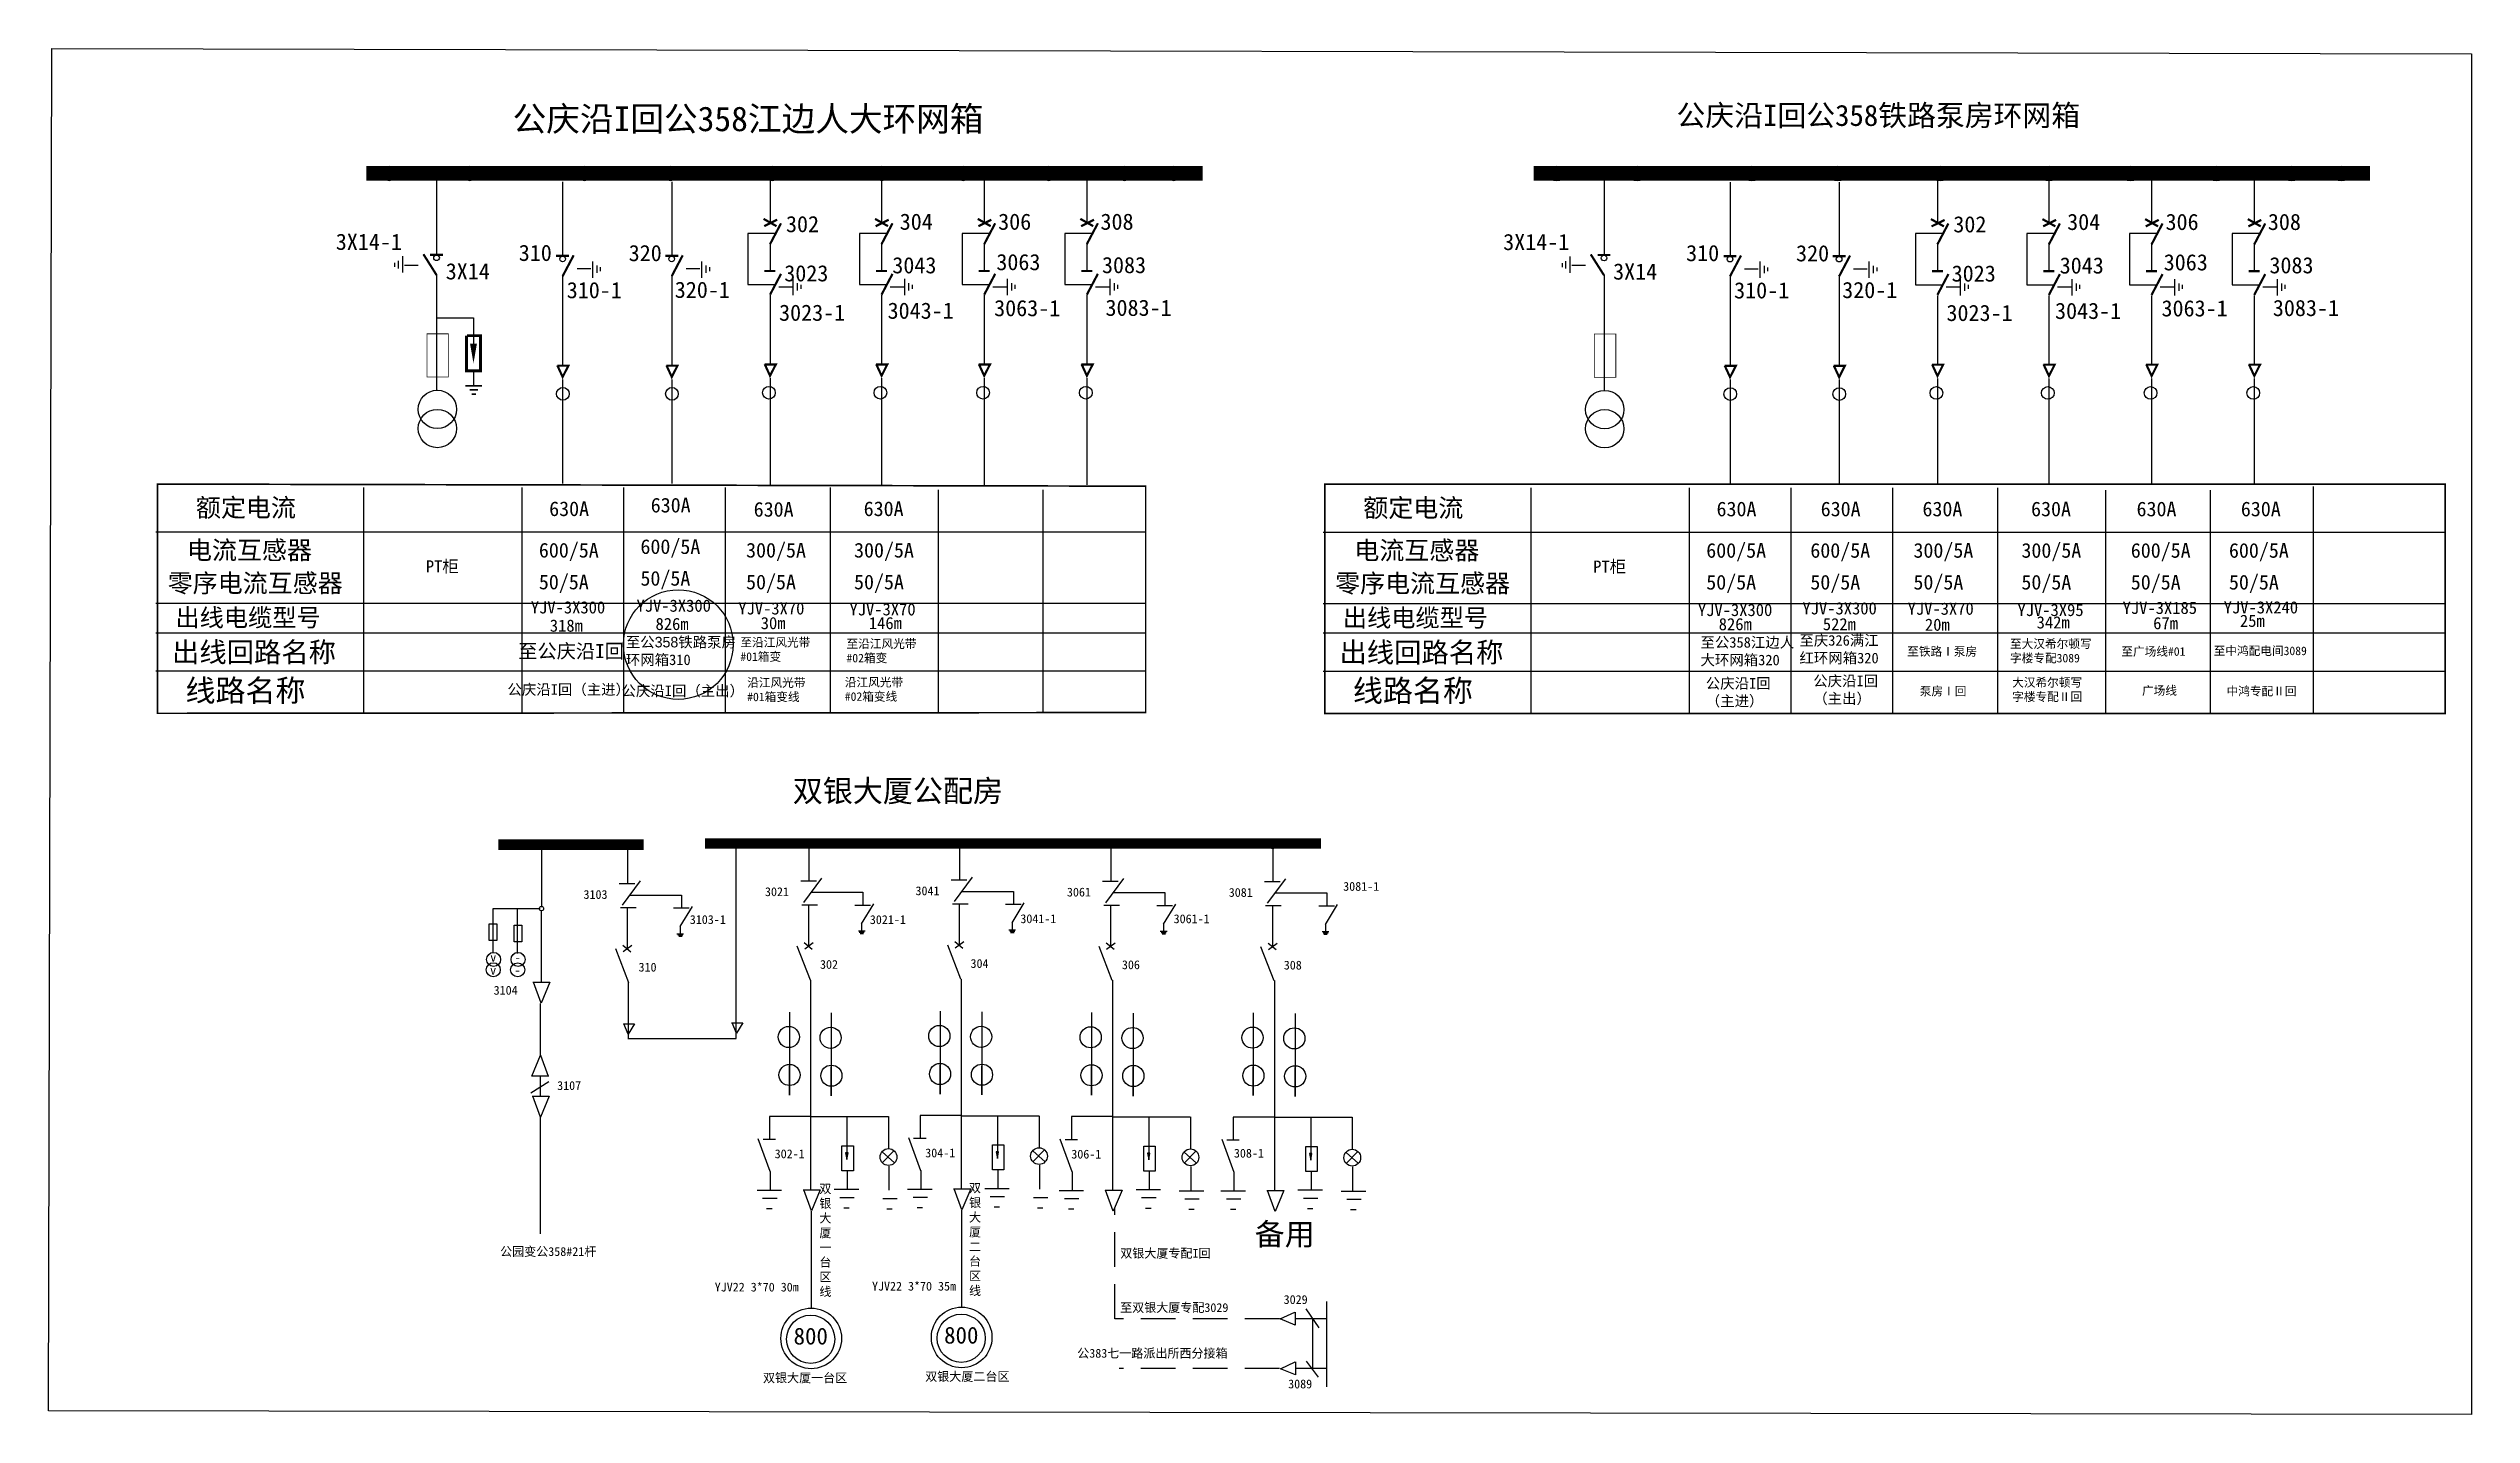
# Model space of a CAD drawing. Extents: x -55 to 288, y -491 to -297.
import ezdxf

# ---------------------------------------------------------------- set-up
doc = ezdxf.new("R2010")
doc.units = 0
doc.header["$LTSCALE"] = 0.774411
doc.linetypes.add('CENTER', pattern=[50.8, 31.75, -6.35, 6.35, -6.35])
doc.linetypes.add('DASHED2', pattern=[9.525, 6.35, -3.175])
doc.layers.get('0').update_dxf_attribs({"linetype": 'CONTINUOUS'})
doc.layers.add('2', color=7, linetype='CONTINUOUS')
doc.layers.add('MiniCADLayer', color=7, linetype='CONTINUOUS', lineweight=20)
doc.styles.add('HZ', font='')
doc.styles.add('hztxt_txtstyle_0.00_0_0', font='', dxfattribs={"bigfont": 'hztxt.shx'})
doc.styles.add('KaiTi_GB2312_txtstyle_1.21_0_0', font='', dxfattribs={"height": 1.212594})
doc.styles.add('KaiTi_GB2312_txtstyle_2.00_0_0', font='', dxfattribs={"height": 2})
doc.styles.add('KaiTi_GB2312_txtstyle_3.50_0_0', font='', dxfattribs={"height": 3.5})
doc.styles.get("Standard").update_dxf_attribs({"font": '', "height": 2.5})
doc.styles.add('字体', font='', dxfattribs={"height": 2.5})
doc.styles.get('HZ').set_extended_font_data('SimSun')
doc.styles.get('hztxt_txtstyle_0.00_0_0').set_extended_font_data('hztxt')
doc.styles.get('KaiTi_GB2312_txtstyle_1.21_0_0').set_extended_font_data('KaiTi_GB2312')
doc.styles.get('KaiTi_GB2312_txtstyle_2.00_0_0').set_extended_font_data('KaiTi_GB2312')
doc.styles.get('KaiTi_GB2312_txtstyle_3.50_0_0').set_extended_font_data('KaiTi_GB2312')
doc.styles.get('Standard').set_extended_font_data('SimSun')
doc.styles.get('字体').set_extended_font_data('KaiTi_GB2312')

# ---------------------------------------------------------------- blocks, each defined once
blk = doc.blocks.new('JD')
for points in [[(-2, 0.2), (-2, -0.2), (2, 0.2), (2, -0.2)], [(1, -1.2), (1, -0.8), (-1, -1.2), (-1, -0.8)], [(-0.5, -1.8), (-0.5, -2.2), (0.5, -1.8), (0.5, -2.2)]]:
    blk.add_trace(points)

msp = doc.modelspace()

# ---------------------------------------------------------------- hatches: boundary and pattern name
at = {"lineweight": 70}
h = msp.add_hatch(color=7, dxfattribs=at)
h.paths.add_polyline_path([(58.06, -453.64), (57.9, -453.64), (57.9, -454.55), (57.91, -454.56)])
h.paths.add_polyline_path([(57.9, -453.64), (57.71, -453.64), (57.9, -454.55)])
h = msp.add_hatch(color=7, dxfattribs=at)
h.paths.add_polyline_path([(79.42, -453.5), (79.26, -453.5), (79.26, -454.42), (79.27, -454.43)])
h.paths.add_polyline_path([(79.26, -453.5), (79.07, -453.5), (79.26, -454.42)])
h = msp.add_hatch(color=7, dxfattribs=at)
h.paths.add_polyline_path([(100.9, -453.68), (100.75, -453.68), (100.75, -454.6), (100.75, -454.61)])
h.paths.add_polyline_path([(100.75, -453.68), (100.55, -453.68), (100.75, -454.6)])
h = msp.add_hatch(color=7, dxfattribs=at)
h.paths.add_polyline_path([(123.87, -453.73), (123.72, -453.73), (123.72, -454.65), (123.72, -454.66)])
h.paths.add_polyline_path([(123.72, -453.73), (123.52, -453.73), (123.72, -454.65)])

# ---------------------------------------------------------------- linework, layer by layer
for p, q in [((-0.33, -315.74), (-0.33, -326.2)), ((17.56, -315.91), (17.56, -326.36)), ((33.04, -315.91), (33.04, -326.36)), ((46.99, -315.74), (46.99, -321.66)), ((62.81, -315.74), (62.81, -321.66)), ((77.38, -315.74), (77.38, -321.66)), ((91.94, -315.74), (91.94, -321.66)), ((165.33, -315.77), (165.33, -326.23)), ((183.21, -315.94), (183.21, -326.39)), ((198.69, -315.94), (198.69, -326.39)), ((212.64, -315.77), (212.64, -321.69)), ((228.46, -315.77), (228.46, -321.69)), ((243.03, -315.77), (243.03, -321.69)), ((257.6, -315.77), (257.6, -321.69)), ((46.99, -324.61), (46.99, -328.49)), ((62.81, -324.61), (62.81, -328.49)), ((77.38, -324.61), (77.38, -328.49)), ((91.94, -324.61), (91.94, -328.49)), ((212.64, -324.64), (212.64, -328.52)), ((228.46, -324.64), (228.46, -328.52)), ((243.03, -324.64), (243.03, -328.52)), ((257.6, -324.64), (257.6, -328.52)), ((-2.93, -327.75), (-4.89, -327.75)), ((-0.33, -329.04), (-0.33, -345.41)), ((17.56, -329.2), (17.56, -341.87)), ((19.6, -328.2), (21.56, -328.2)), ((33.04, -329.2), (33.04, -341.87)), ((35.08, -328.2), (37.04, -328.2)), ((162.72, -327.78), (160.76, -327.78)), ((165.33, -329.07), (165.33, -345.44)), ((183.21, -329.23), (183.21, -341.9)), ((185.25, -328.23), (187.21, -328.23)), ((198.69, -329.23), (198.69, -341.9)), ((200.73, -328.23), (202.69, -328.23)), ((46.99, -331.99), (46.99, -341.71)), ((48.22, -330.77), (50.18, -330.77)), ((62.81, -331.99), (62.81, -341.71)), ((64.04, -330.77), (66, -330.77)), ((77.38, -331.99), (77.38, -341.71)), ((78.61, -330.77), (80.57, -330.77)), ((91.94, -331.99), (91.94, -341.71)), ((93.18, -330.77), (95.14, -330.77)), ((212.64, -332.02), (212.64, -341.74)), ((213.87, -330.8), (215.83, -330.8)), ((228.46, -332.02), (228.46, -341.74)), ((229.69, -330.8), (231.65, -330.8)), ((243.03, -332.02), (243.03, -341.74)), ((244.26, -330.8), (246.22, -330.8)), ((257.6, -332.02), (257.6, -341.74)), ((258.83, -330.8), (260.79, -330.8)), ((-0.19, -335.18), (4.91, -335.18)), ((4.91, -335.18), (4.91, -338.9)), ((4.91, -342.82), (4.91, -344.74)), ((-10.72, -359.25), (-10.72, -391.29)), ((11.77, -359.25), (11.77, -391.29)), ((26.19, -359.25), (26.19, -391.29)), ((40.61, -359.25), (40.61, -391.29)), ((55.5, -359.25), (55.5, -391.29)), ((70.86, -359.61), (70.86, -391.25)), ((85.71, -359.61), (85.71, -391.25)), ((100.29, -359.07), (100.29, -391.18)), ((154.93, -359.28), (154.93, -391.32)), ((177.42, -359.28), (177.42, -391.32)), ((191.84, -359.28), (191.84, -391.32)), ((206.26, -359.28), (206.26, -391.32)), ((221.16, -359.28), (221.16, -391.32)), ((236.51, -359.64), (236.51, -391.28)), ((251.36, -359.64), (251.36, -391.28)), ((265.94, -359.1), (265.94, -391.21)), ((-40.18, -365.54), (100.29, -365.54)), ((125.47, -365.57), (284.69, -365.57)), ((-40.18, -375.66), (100.29, -375.66)), ((125.47, -375.69), (284.69, -375.69)), ((-40.18, -379.86), (100.29, -379.86)), ((125.47, -379.89), (284.69, -379.89)), ((-40.18, -385.28), (100.29, -385.28)), ((125.47, -385.31), (284.69, -385.31))]:
    msp.add_line(p, q)
at = {"color": 7}
for p, q in [((-5.13, -328.78), (-5.13, -326.45)), ((160.52, -328.81), (160.52, -326.48)), ((-6.23, -327.95), (-6.23, -327.39)), ((-5.74, -328.17), (-5.74, -327.12)), ((21.8, -327.18), (21.8, -329.5)), ((22.4, -327.78), (22.4, -328.83)), ((22.9, -328.01), (22.9, -328.56)), ((37.28, -327.18), (37.28, -329.5)), ((37.89, -327.78), (37.89, -328.83)), ((38.38, -328.01), (38.38, -328.56)), ((50.23, -329.67), (50.23, -331.99)), ((66.05, -329.67), (66.05, -331.99)), ((80.62, -329.67), (80.62, -331.99)), ((95.19, -329.67), (95.19, -331.99)), ((159.42, -327.98), (159.42, -327.42)), ((159.92, -328.2), (159.92, -327.15)), ((187.45, -327.21), (187.45, -329.53)), ((188.06, -327.81), (188.06, -328.86)), ((188.55, -328.04), (188.55, -328.59)), ((202.93, -327.21), (202.93, -329.53)), ((203.54, -327.81), (203.54, -328.86)), ((204.04, -328.04), (204.04, -328.59)), ((215.88, -329.7), (215.88, -332.02)), ((231.7, -329.7), (231.7, -332.02)), ((246.27, -329.7), (246.27, -332.02)), ((260.84, -329.7), (260.84, -332.02)), ((50.84, -330.28), (50.84, -331.33)), ((51.34, -330.5), (51.34, -331.06)), ((66.66, -330.28), (66.66, -331.33)), ((67.16, -330.5), (67.16, -331.06)), ((81.23, -330.28), (81.23, -331.33)), ((81.73, -330.5), (81.73, -331.06)), ((95.8, -330.28), (95.8, -331.33)), ((96.3, -330.5), (96.3, -331.06)), ((216.49, -330.31), (216.49, -331.36)), ((216.99, -330.53), (216.99, -331.09)), ((232.31, -330.31), (232.31, -331.36)), ((232.81, -330.53), (232.81, -331.09)), ((246.88, -330.31), (246.88, -331.36)), ((247.38, -330.53), (247.38, -331.09)), ((261.45, -330.31), (261.45, -331.36)), ((261.95, -330.53), (261.95, -331.09)), ((14.59, -418.63), (14.59, -410.33)), ((26.81, -415.42), (26.81, -410.02)), ((42.15, -410.37), (42.15, -437.42)), ((52.55, -415.03), (52.55, -409.63)), ((73.91, -414.9), (73.91, -409.49)), ((95.4, -415.08), (95.4, -409.67)), ((118.37, -415.13), (118.37, -409.72)), ((14.35, -419.03), (7.66, -419.03)), ((7.66, -419.03), (7.66, -425.23)), ((11.09, -419.04), (11.09, -425.35)), ((14.52, -419.26), (14.52, -429.47)), ((26.96, -429.53), (25.09, -424.7)), ((52.71, -429.14), (50.84, -424.31)), ((74.07, -429.01), (72.2, -424.18)), ((95.55, -429.19), (93.68, -424.36)), ((118.52, -429.24), (116.65, -424.41)), ((13.35, -429.43), (15.76, -429.43)), ((14.51, -432.42), (13.43, -429.43)), ((15.76, -429.43), (14.51, -432.42)), ((26.88, -429.49), (26.88, -437.48)), ((52.75, -429.12), (52.75, -458.77)), ((74.11, -428.98), (74.11, -458.63)), ((95.6, -429.16), (95.6, -458.81)), ((118.57, -429.21), (118.57, -458.86)), ((14.39, -432.47), (14.39, -439.88)), ((26.18, -435.32), (27.77, -435.32)), ((26.85, -436.78), (26.24, -435.32)), ((27.77, -435.32), (26.85, -436.78)), ((41.54, -435.17), (43.13, -435.17)), ((42.21, -436.64), (41.6, -435.17)), ((43.13, -435.17), (42.21, -436.64)), ((49.75, -433.66), (49.75, -445.43)), ((55.68, -433.77), (55.68, -445.53)), ((71.11, -433.53), (71.11, -445.29)), ((77.04, -433.63), (77.04, -445.4)), ((92.59, -433.71), (92.59, -445.47)), ((98.53, -433.81), (98.53, -445.58)), ((115.56, -433.76), (115.56, -445.52)), ((121.49, -433.86), (121.49, -445.63)), ((13.18, -442.78), (14.43, -439.79)), ((14.43, -439.79), (15.51, -442.78)), ((42.16, -437.46), (26.83, -437.46)), ((15.6, -442.78), (13.18, -442.78)), ((14.39, -442.78), (14.39, -445.57)), ((49.75, -445.43), (49.75, -441.33)), ((55.68, -445.53), (55.68, -441.44)), ((71.11, -445.29), (71.11, -441.2)), ((77.04, -445.4), (77.04, -441.3)), ((92.59, -445.47), (92.59, -441.38)), ((98.53, -445.58), (98.53, -441.48)), ((115.56, -445.52), (115.56, -441.43)), ((121.49, -445.63), (121.49, -441.53)), ((13.25, -445.57), (15.66, -445.57)), ((14.42, -448.57), (13.33, -445.57)), ((15.66, -445.57), (14.42, -448.57)), ((14.39, -448.57), (14.39, -465.12)), ((52.72, -448.46), (46.92, -448.46)), ((46.92, -448.46), (46.92, -451.58)), ((52.74, -448.5), (63.78, -448.5)), ((57.9, -448.52), (57.9, -454.57)), ((63.8, -448.5), (63.8, -452.99)), ((68.28, -448.32), (68.28, -451.45)), ((74.08, -448.32), (68.28, -448.32)), ((74.1, -448.36), (85.14, -448.36)), ((79.26, -448.38), (79.26, -454.43)), ((85.16, -448.36), (85.16, -452.85)), ((89.76, -448.5), (89.76, -451.63)), ((95.57, -448.5), (89.76, -448.5)), ((95.58, -448.54), (106.62, -448.54)), ((100.75, -448.56), (100.75, -454.61)), ((106.64, -448.54), (106.64, -453.03)), ((118.53, -448.55), (112.73, -448.55)), ((112.73, -448.55), (112.73, -451.68)), ((118.55, -448.59), (129.59, -448.59)), ((123.72, -448.61), (123.72, -454.66)), ((129.61, -448.59), (129.61, -453.08)), ((47.03, -456.3), (45.32, -451.64)), ((46.01, -451.7), (47.77, -451.7)), ((58.06, -453.64), (57.71, -453.64)), ((57.71, -453.64), (57.9, -454.56)), ((57.9, -454.57), (58.06, -453.64)), ((62.92, -453.51), (64.67, -455.05)), ((64.57, -453.35), (62.97, -455)), ((68.39, -456.17), (66.68, -451.51)), ((67.36, -451.56), (69.13, -451.56)), ((79.07, -453.5), (79.26, -454.42)), ((79.42, -453.5), (79.07, -453.5)), ((79.26, -454.44), (79.42, -453.5)), ((84.28, -453.37), (86.03, -454.92)), ((85.93, -453.21), (84.33, -454.87)), ((89.87, -456.35), (88.17, -451.69)), ((88.85, -451.74), (90.61, -451.74)), ((100.55, -453.68), (100.75, -454.6)), ((100.9, -453.68), (100.55, -453.68)), ((100.75, -454.62), (100.9, -453.68)), ((105.76, -453.55), (107.52, -455.1)), ((107.42, -453.39), (105.81, -455.05)), ((112.84, -456.4), (111.13, -451.74)), ((111.82, -451.79), (113.58, -451.79)), ((123.87, -453.73), (123.52, -453.73)), ((123.52, -453.73), (123.72, -454.65)), ((123.72, -454.67), (123.87, -453.73)), ((128.73, -453.6), (130.49, -455.15)), ((130.38, -453.44), (128.78, -455.1)), ((47.01, -456.29), (47.01, -458.91)), ((57.94, -456.18), (57.94, -458.81)), ((63.85, -455.52), (63.85, -458.93)), ((68.37, -456.16), (68.37, -458.78)), ((79.3, -456.05), (79.3, -458.67)), ((85.21, -455.38), (85.21, -458.79)), ((89.85, -456.33), (89.85, -458.96)), ((100.79, -456.23), (100.79, -458.85)), ((106.69, -455.56), (106.69, -458.97)), ((112.82, -456.39), (112.82, -459.01)), ((123.76, -456.28), (123.76, -458.9)), ((129.66, -455.61), (129.66, -459.02)), ((45.15, -458.91), (48.64, -458.91)), ((45.94, -460.06), (47.98, -460.06)), ((51.68, -458.88), (54.1, -458.88)), ((52.85, -461.87), (51.77, -458.88)), ((54.1, -458.88), (52.85, -461.87)), ((56.09, -458.8), (59.58, -458.8)), ((56.88, -459.95), (58.92, -459.95)), ((63.01, -460.11), (65.05, -460.11)), ((66.51, -458.78), (70, -458.78)), ((67.3, -459.92), (69.34, -459.92)), ((73.04, -458.74), (75.46, -458.74)), ((74.21, -461.73), (73.13, -458.74)), ((75.46, -458.74), (74.21, -461.73)), ((77.45, -458.67), (80.94, -458.67)), ((78.24, -459.81), (80.28, -459.81)), ((84.37, -459.97), (86.41, -459.97)), ((88, -458.96), (91.49, -458.96)), ((88.79, -460.1), (90.83, -460.1)), ((94.53, -458.92), (96.94, -458.92)), ((95.69, -461.91), (94.61, -458.92)), ((96.94, -458.92), (95.69, -461.91)), ((98.93, -458.85), (102.42, -458.85)), ((99.72, -459.99), (101.76, -459.99)), ((105.06, -459.01), (108.56, -459.01)), ((105.86, -460.15), (107.9, -460.15)), ((110.96, -459.01), (114.46, -459.01)), ((111.75, -460.15), (113.79, -460.15)), ((117.49, -458.97), (119.91, -458.97)), ((118.66, -461.96), (117.58, -458.97)), ((119.91, -458.97), (118.66, -461.96)), ((121.9, -458.9), (125.39, -458.9)), ((122.69, -460.04), (124.73, -460.04)), ((128.03, -459.06), (131.52, -459.06)), ((128.82, -460.2), (130.86, -460.2)), ((46.5, -461.54), (47.27, -461.54)), ((52.83, -461.91), (52.83, -475.58)), ((57.44, -461.43), (58.2, -461.43)), ((63.57, -461.59), (64.34, -461.59)), ((67.86, -461.4), (68.63, -461.4)), ((74.18, -461.77), (74.18, -475.44)), ((78.8, -461.29), (79.56, -461.29)), ((84.93, -461.45), (85.7, -461.45)), ((89.35, -461.58), (90.11, -461.58)), ((100.28, -461.47), (101.05, -461.47)), ((106.42, -461.63), (107.18, -461.63)), ((112.31, -461.63), (113.08, -461.63)), ((123.25, -461.52), (124.01, -461.52)), ((129.38, -461.68), (130.15, -461.68)), ((119.38, -477.2), (121.48, -476.25)), ((121.52, -478.07), (119.38, -477.2)), ((121.52, -476.25), (121.52, -478.07)), ((125.94, -477.16), (121.61, -477.16)), ((123.03, -475.78), (124.88, -478.47)), ((123.97, -477.14), (123.97, -484.23)), ((125.97, -474.72), (125.97, -486.82)), ((119.41, -484.25), (121.52, -483.3)), ((121.55, -485.12), (119.41, -484.25)), ((121.55, -483.3), (121.55, -485.12)), ((125.99, -484.24), (121.66, -484.24)), ((123.06, -483.16), (124.76, -485.45))]:
    msp.add_line(p, q, dxfattribs=at)
at = {"color": 0}
for p, q in [((43.85, -323.21), (43.85, -330.46)), ((47.72, -323.21), (43.85, -323.21)), ((63.54, -323.21), (59.67, -323.21)), ((59.67, -323.21), (59.67, -330.46)), ((78.11, -323.21), (74.24, -323.21)), ((74.24, -323.21), (74.24, -330.46)), ((92.68, -323.21), (88.81, -323.21)), ((88.81, -323.21), (88.81, -330.46)), ((213.37, -323.24), (209.51, -323.24)), ((209.51, -323.24), (209.51, -330.49)), ((229.2, -323.24), (225.33, -323.24)), ((225.33, -323.24), (225.33, -330.49)), ((243.76, -323.24), (239.9, -323.24)), ((239.9, -323.24), (239.9, -330.49)), ((258.33, -323.24), (254.46, -323.24)), ((254.46, -323.24), (254.46, -330.49)), ((43.85, -330.46), (47.64, -330.46)), ((59.67, -330.46), (63.46, -330.46)), ((74.24, -330.46), (78.03, -330.46)), ((88.81, -330.46), (92.6, -330.46)), ((209.51, -330.49), (213.29, -330.49)), ((225.33, -330.49), (229.11, -330.49)), ((239.9, -330.49), (243.68, -330.49)), ((254.46, -330.49), (258.25, -330.49))]:
    msp.add_line(p, q, dxfattribs=at)
at = {"linetype": 'CENTER'}
for p, q in [((46.99, -343.75), (46.99, -358.86)), ((62.82, -343.75), (62.82, -358.86)), ((77.38, -343.75), (77.38, -358.86)), ((91.95, -343.75), (91.95, -358.86)), ((212.65, -343.78), (212.65, -358.89)), ((228.47, -343.78), (228.47, -358.89)), ((243.04, -343.78), (243.04, -358.89)), ((257.61, -343.78), (257.61, -358.89)), ((17.56, -343.92), (17.56, -358.67)), ((33.05, -343.92), (33.05, -358.67)), ((183.22, -343.95), (183.22, -358.7)), ((198.7, -343.95), (198.7, -358.7))]:
    msp.add_line(p, q, dxfattribs=at)
at = {"color": 7, "linetype": 'Continuous'}
for p, q in [((25.59, -415.43), (27.82, -415.43)), ((26.04, -418.52), (28.6, -415.06)), ((51.34, -415.05), (53.56, -415.05)), ((51.79, -418.13), (54.35, -414.68)), ((72.7, -414.91), (74.92, -414.91)), ((73.15, -418), (75.71, -414.54)), ((94.18, -415.09), (96.41, -415.09)), ((94.64, -418.18), (97.19, -414.72)), ((117.15, -415.14), (119.37, -415.14)), ((117.6, -418.23), (120.16, -414.77)), ((25.76, -418.85), (27.98, -418.85)), ((26.71, -418.85), (26.71, -421.05)), ((27.16, -417.06), (34.42, -417.06)), ((33.29, -418.9), (35.51, -418.9)), ((34.25, -421.52), (35.97, -418.7)), ((34.42, -417.06), (34.42, -418.91)), ((51.5, -418.46), (53.73, -418.46)), ((52.46, -418.47), (52.46, -420.67)), ((52.91, -416.67), (60.17, -416.67)), ((59.04, -418.52), (61.26, -418.52)), ((59.99, -421.13), (61.71, -418.31)), ((60.17, -416.67), (60.17, -418.52)), ((72.86, -418.33), (75.09, -418.33)), ((73.82, -418.33), (73.82, -420.53)), ((74.27, -416.54), (81.53, -416.54)), ((80.39, -418.38), (82.62, -418.38)), ((81.35, -421), (83.07, -418.18)), ((81.53, -416.54), (81.53, -418.39)), ((94.35, -418.51), (96.57, -418.51)), ((95.3, -418.51), (95.3, -420.71)), ((95.75, -416.72), (103.01, -416.72)), ((101.88, -418.56), (104.11, -418.56)), ((102.84, -421.18), (104.56, -418.35)), ((103.01, -416.72), (103.01, -418.57)), ((117.31, -418.56), (119.54, -418.56)), ((118.27, -418.56), (118.27, -420.76)), ((118.72, -416.77), (125.98, -416.77)), ((124.85, -418.61), (127.07, -418.61)), ((125.81, -421.23), (127.53, -418.41)), ((125.98, -416.77), (125.98, -418.62)), ((26.71, -421.05), (26.71, -424.63)), ((33.77, -422.55), (34.73, -422.55)), ((33.9, -422.72), (34.62, -422.72)), ((34.25, -421.54), (34.25, -422.54)), ((52.46, -420.67), (52.46, -424.24)), ((59.52, -422.16), (60.48, -422.16)), ((59.65, -422.33), (60.37, -422.33)), ((59.78, -422.53), (60.26, -422.53)), ((59.99, -421.16), (59.99, -422.16)), ((73.82, -420.53), (73.82, -424.11)), ((80.88, -422.02), (81.84, -422.02)), ((81.01, -422.2), (81.73, -422.2)), ((81.13, -422.4), (81.62, -422.4)), ((81.35, -421.02), (81.35, -422.02)), ((95.3, -420.71), (95.3, -424.29)), ((102.37, -422.2), (103.33, -422.2)), ((102.5, -422.38), (103.22, -422.38)), ((102.62, -422.58), (103.11, -422.58)), ((102.84, -421.2), (102.84, -422.2)), ((118.27, -420.76), (118.27, -424.34)), ((125.33, -422.25), (126.29, -422.25)), ((125.46, -422.43), (126.18, -422.43)), ((125.59, -422.63), (126.07, -422.63)), ((125.81, -421.25), (125.81, -422.25)), ((26.11, -424.17), (27.24, -425.1)), ((26.16, -425.07), (27.38, -424.17)), ((34.03, -422.92), (34.51, -422.92)), ((51.85, -423.78), (52.99, -424.72)), ((51.91, -424.69), (53.13, -423.78)), ((73.21, -423.65), (74.35, -424.58)), ((73.27, -424.55), (74.49, -423.64)), ((94.7, -423.83), (95.83, -424.76)), ((94.75, -424.73), (95.97, -423.82)), ((117.67, -423.88), (118.8, -424.81)), ((117.72, -424.78), (118.94, -423.87)), ((13.04, -445.12), (15.59, -443.49))]:
    msp.add_line(p, q, dxfattribs=at)
at = {"color": 7, "linetype": 'DASHED2'}
for p, q in [((95.93, -477.19), (95.93, -461.44)), ((119.28, -477.19), (95.93, -477.19)), ((119.29, -484.22), (96.53, -484.22))]:
    msp.add_line(p, q, dxfattribs=at)
at = {"color": 0}
msp.add_lwpolyline([(-54.94, -296.98), (288.43, -297.76), (288.43, -490.75), (-55.4, -490.22)], close=True, dxfattribs=at)
for points, const_width in [([(-10.28, -314.68), (108.37, -314.68)], 2.08), ([(155.37, -314.71), (274.02, -314.71)], 2.08), ([(46.07, -321.15), (47.91, -322.19)], 0.312), ([(46.16, -322.19), (48, -321.27)], 0.312), ([(46.99, -324.74), (48.55, -321.78)], 0.312), ([(61.89, -321.15), (63.73, -322.19)], 0.312), ([(61.98, -322.19), (63.82, -321.27)], 0.312), ([(62.81, -324.74), (64.37, -321.78)], 0.312), ([(76.46, -321.15), (78.3, -322.19)], 0.312), ([(76.55, -322.19), (78.39, -321.27)], 0.312), ([(77.38, -324.74), (78.94, -321.78)], 0.312), ([(91.02, -321.15), (92.86, -322.19)], 0.312), ([(91.12, -322.19), (92.96, -321.27)], 0.312), ([(91.94, -324.74), (93.51, -321.78)], 0.312), ([(211.72, -321.18), (213.56, -322.22)], 0.312), ([(211.81, -322.22), (213.66, -321.3)], 0.312), ([(212.64, -324.77), (214.2, -321.81)], 0.312), ([(227.54, -321.18), (229.38, -322.22)], 0.312), ([(227.64, -322.22), (229.48, -321.3)], 0.312), ([(228.46, -324.77), (230.02, -321.81)], 0.312), ([(242.11, -321.18), (243.95, -322.22)], 0.312), ([(242.2, -322.22), (244.05, -321.3)], 0.312), ([(243.03, -324.77), (244.59, -321.81)], 0.312), ([(256.68, -321.18), (258.52, -322.22)], 0.312), ([(256.77, -322.22), (258.61, -321.3)], 0.312), ([(257.6, -324.77), (259.16, -321.81)], 0.312), ([(-0.33, -329.12), (-2.2, -326.16)], 0.312), ([(-1.25, -326.24), (0.59, -326.24)], 0.312), ([(16.64, -326.4), (18.48, -326.4)], 0.312), ([(17.56, -329.28), (19.12, -326.32)], 0.312), ([(32.12, -326.4), (33.96, -326.4)], 0.312), ([(33.04, -329.28), (34.6, -326.32)], 0.312), ([(165.33, -329.15), (163.45, -326.19)], 0.312), ([(164.41, -326.27), (166.25, -326.27)], 0.312), ([(182.29, -326.43), (184.13, -326.43)], 0.312), ([(183.21, -329.31), (184.77, -326.35)], 0.312), ([(197.77, -326.43), (199.61, -326.43)], 0.312), ([(198.69, -329.31), (200.25, -326.35)], 0.312), ([(46.19, -328.54), (47.75, -328.54)], 0.312), ([(46.99, -331.91), (48.55, -328.95)], 0.312), ([(62.01, -328.54), (63.57, -328.54)], 0.312), ([(62.81, -331.91), (64.37, -328.95)], 0.312), ([(76.58, -328.54), (78.14, -328.54)], 0.312), ([(77.38, -331.91), (78.94, -328.95)], 0.312), ([(91.15, -328.54), (92.71, -328.54)], 0.312), ([(91.94, -331.91), (93.51, -328.95)], 0.312), ([(211.85, -328.57), (213.41, -328.57)], 0.312), ([(212.64, -331.94), (214.2, -328.98)], 0.312), ([(227.67, -328.57), (229.23, -328.57)], 0.312), ([(228.46, -331.94), (230.02, -328.98)], 0.312), ([(242.24, -328.57), (243.8, -328.57)], 0.312), ([(243.03, -331.94), (244.59, -328.98)], 0.312), ([(256.8, -328.57), (258.36, -328.57)], 0.312), ([(257.6, -331.94), (259.16, -328.98)], 0.312), ([(3.92, -337.72), (3.92, -342.69), (5.91, -342.69), (5.91, -337.72), (3.98, -337.72)], 0.42), ([(16.79, -341.97), (18.38, -341.97), (17.56, -343.58), (16.81, -341.94)], 0.312), ([(32.27, -341.97), (33.86, -341.97), (33.05, -343.58), (32.29, -341.94)], 0.312), ([(46.22, -341.8), (47.81, -341.8), (46.99, -343.41), (46.24, -341.77)], 0.312), ([(62.04, -341.8), (63.63, -341.8), (62.82, -343.41), (62.06, -341.77)], 0.312), ([(76.61, -341.8), (78.2, -341.8), (77.38, -343.41), (76.63, -341.77)], 0.312), ([(91.18, -341.8), (92.77, -341.8), (91.95, -343.41), (91.2, -341.77)], 0.312), ([(182.44, -342), (184.03, -342), (183.22, -343.61), (182.46, -341.97)], 0.312), ([(197.92, -342), (199.51, -342), (198.7, -343.61), (197.94, -341.97)], 0.312), ([(211.87, -341.83), (213.46, -341.83), (212.65, -343.44), (211.89, -341.8)], 0.312), ([(227.69, -341.83), (229.28, -341.83), (228.47, -343.44), (227.71, -341.8)], 0.312), ([(242.26, -341.83), (243.85, -341.83), (243.04, -343.44), (242.28, -341.8)], 0.312), ([(256.83, -341.83), (258.42, -341.83), (257.61, -343.44), (256.85, -341.8)], 0.312)]:
    msp.add_lwpolyline(points, dxfattribs=dict(const_width=const_width))
msp.add_lwpolyline([(4.91, -338.84, 0.98, 0, 0), (4.91, -341.64, 0, 0, 0)], format="xyseb")
at = {"color": 7, "const_width": 0.23}
for points in [[(-39.94, -358.77), (100.29, -359.07), (100.29, -391.18), (-39.94, -391.29)], [(125.71, -358.8), (284.69, -358.8), (284.69, -391.32), (125.71, -391.32)]]:
    msp.add_lwpolyline(points, close=True, dxfattribs=at)
at = {"color": 7, "const_width": 1.5}
for points in [[(37.75, -409.75), (125.19, -409.75)], [(8.44, -409.93), (29.04, -409.93)]]:
    msp.add_lwpolyline(points, dxfattribs=at)
at = {"color": 7}
for points in [[(7.14, -421.17), (8.2, -421.17), (8.2, -423.53), (7.14, -423.53)], [(10.7, -421.32), (11.76, -421.32), (11.76, -423.68), (10.7, -423.68)], [(57.19, -452.64), (58.82, -452.64), (58.82, -456.18), (57.19, -456.18)], [(78.55, -452.51), (80.18, -452.51), (80.18, -456.04), (78.55, -456.04)], [(100.04, -452.69), (101.66, -452.69), (101.66, -456.22), (100.04, -456.22)], [(123, -452.74), (124.63, -452.74), (124.63, -456.27), (123, -456.27)]]:
    msp.add_lwpolyline(points, close=True, dxfattribs=at)
for centre, radius in [((-7.06, -314.7), 1.04), ((4.38, -314.7), 1.04), ((20.68, -314.7), 1.04), ((32.86, -314.7), 1.04), ((47.36, -314.7), 1.04), ((62.84, -314.7), 1.04), ((74.39, -314.7), 1.04), ((86.56, -314.7), 1.04), ((97.27, -314.7), 1.04), ((104.3, -314.7), 1.04), ((158.6, -314.73), 1.04), ((170.03, -314.73), 1.04), ((186.33, -314.73), 1.04), ((198.51, -314.73), 1.04), ((213.02, -314.73), 1.04), ((228.49, -314.73), 1.04), ((240.04, -314.73), 1.04), ((252.21, -314.73), 1.04), ((262.92, -314.73), 1.04), ((269.95, -314.73), 1.04), ((-0.33, -326.68), 0.4), ((17.56, -326.84), 0.4), ((33.04, -326.84), 0.4), ((165.33, -326.71), 0.4), ((183.21, -326.87), 0.4), ((198.69, -326.87), 0.4), ((17.59, -345.97), 0.901), ((33.07, -345.97), 0.901), ((46.84, -345.81), 0.901), ((62.66, -345.81), 0.901), ((77.23, -345.81), 0.901), ((91.8, -345.81), 0.901), ((183.24, -346), 0.901), ((198.72, -346), 0.901), ((212.49, -345.84), 0.901), ((228.31, -345.84), 0.901), ((242.88, -345.84), 0.901), ((257.45, -345.84), 0.901)]:
    msp.add_circle(centre, radius)
at = {"color": 1, "linetype": 'Continuous'}
msp.add_circle((33.97, -381.54), 7.78, dxfattribs=at)
at = {"color": 7, "linetype": 'Continuous'}
for centre in [(52.51, -410.07), (73.87, -409.94), (95.36, -410.12), (118.32, -410.17), (14.56, -418.99)]:
    msp.add_circle(centre, 0.307, dxfattribs=at)
at = {"color": 7}
for centre, radius in [((7.77, -426.2), 0.995), ((11.23, -426.2), 0.995), ((7.72, -427.66), 0.995), ((11.18, -427.67), 0.995), ((49.65, -437.2), 1.5), ((55.58, -437.31), 1.5), ((71.01, -437.06), 1.5), ((76.94, -437.17), 1.5), ((92.49, -437.24), 1.5), ((98.43, -437.35), 1.5), ((115.46, -437.29), 1.5), ((121.39, -437.4), 1.5), ((49.76, -442.58), 1.5), ((55.7, -442.69), 1.5), ((71.12, -442.45), 1.5), ((77.06, -442.55), 1.5), ((92.61, -442.63), 1.5), ((98.54, -442.73), 1.5), ((115.58, -442.68), 1.5), ((121.51, -442.78), 1.5), ((63.8, -454.23), 1.19), ((85.16, -454.09), 1.19), ((106.64, -454.27), 1.19), ((129.61, -454.32), 1.19), ((52.83, -479.95), 4.3), ((52.76, -480.07), 3.42), ((74.18, -479.81), 4.3), ((74.12, -479.93), 3.42)]:
    msp.add_circle(centre, radius, dxfattribs=at)
at = {"layer": '2', "const_width": 0.115}
for points in [[(-1.7, -337.45), (-1.7, -343.59), (1.35, -343.59), (1.35, -337.45), (-1.7, -337.45)], [(163.95, -337.48), (163.95, -343.62), (167, -343.62), (167, -337.48), (163.95, -337.48)]]:
    msp.add_lwpolyline(points, dxfattribs=at)
at = {"layer": '2', "color": 3}
for centre in [(-0.22, -348.17), (165.43, -348.2), (-0.22, -350.89), (165.43, -350.92)]:
    msp.add_circle(centre, 2.72, dxfattribs=at)

# ---------------------------------------------------------------- block references
at = {"xscale": 0.5879999999770007, "yscale": 0.5879999998956009, "zscale": 0.588}
msp.add_blockref('JD', (4.95, -344.83), dxfattribs=at)

# ---------------------------------------------------------------- texts
for s, height, p in [('302', 2.3, (49.25, -323.04)), ('304', 2.3, (65.39, -322.7)), ('306', 2.3, (79.36, -322.7)), ('308', 2.3, (93.88, -322.7)), ('302', 2.3, (214.9, -323.07)), ('304', 2.3, (231.05, -322.73)), ('306', 2.3, (245.01, -322.73)), ('308', 2.3, (259.53, -322.73)), ('3X14-1', 2.3, (-14.63, -325.55)), ('310', 2.3, (11.33, -327.12)), ('320', 2.3, (26.93, -327.15)), ('3043', 2.3, (64.34, -328.88)), ('3063', 2.3, (79.1, -328.43)), ('3083', 2.3, (94.09, -328.85)), ('3X14-1', 2.3, (151.02, -325.58)), ('310', 2.3, (176.98, -327.15)), ('320', 2.3, (192.58, -327.18)), ('3043', 2.3, (229.99, -328.91)), ('3063', 2.3, (244.75, -328.46)), ('3083', 2.3, (259.75, -328.88)), ('3X14', 2.3, (0.97, -329.74)), ('3023', 2.3, (49.01, -330.02)), ('3X14', 2.3, (166.62, -329.77)), ('3023', 2.3, (214.66, -330.05)), ('310-1', 2.3, (18.14, -332.41)), ('320-1', 2.3, (33.47, -332.36)), ('3023-1', 2.3, (48.27, -335.61)), ('3043-1', 2.3, (63.67, -335.32)), ('3063-1', 2.3, (78.79, -334.96)), ('3083-1', 2.3, (94.59, -334.91)), ('310-1', 2.3, (183.79, -332.44)), ('320-1', 2.3, (199.13, -332.39)), ('3023-1', 2.3, (213.92, -335.64)), ('3043-1', 2.3, (229.33, -335.35)), ('3063-1', 2.3, (244.44, -334.99)), ('3083-1', 2.3, (260.24, -334.94)), ('630A', 2.081, (30.06, -362.8)), ('630A', 2.081, (15.65, -363.31)), ('630A', 2.081, (44.67, -363.39)), ('630A', 2.081, (60.28, -363.31)), ('630A', 2.081, (181.3, -363.34)), ('630A', 2.081, (196.08, -363.34)), ('630A', 2.081, (210.52, -363.34)), ('630A', 2.081, (225.93, -363.34)), ('630A', 2.081, (240.9, -363.34)), ('630A', 2.081, (255.7, -363.34)), ('600/5A', 2.081, (14.19, -369.19)), ('600/5A', 2.081, (28.6, -368.68)), ('300/5A', 2.081, (43.59, -369.19)), ('300/5A', 2.081, (58.91, -369.19)), ('600/5A', 2.081, (179.84, -369.22)), ('600/5A', 2.081, (194.61, -369.22)), ('300/5A', 2.081, (209.24, -369.22)), ('300/5A', 2.081, (224.56, -369.22)), ('600/5A', 2.081, (240.08, -369.22)), ('600/5A', 2.081, (254.01, -369.22)), ('PT柜', 1.725, (-1.86, -371.31)), ('50/5A', 2.081, (28.6, -373.18)), ('PT柜', 1.725, (163.79, -371.34)), ('50/5A', 2.081, (14.19, -373.7)), ('50/5A', 2.081, (43.59, -373.7)), ('50/5A', 2.081, (58.91, -373.7)), ('50/5A', 2.081, (179.84, -373.73)), ('50/5A', 2.081, (194.61, -373.73)), ('50/5A', 2.081, (209.24, -373.73)), ('50/5A', 2.081, (224.56, -373.73)), ('50/5A', 2.081, (240.08, -373.73)), ('50/5A', 2.081, (254.01, -373.73)), ('YJV-3X300', 1.725, (13.04, -377.12)), ('318m', 1.725, (15.74, -379.71)), ('YJV-3X300', 1.725, (28.04, -376.88)), ('826m', 1.725, (30.74, -379.47)), ('YJV-3X70', 1.725, (42.48, -377.27)), ('30m', 1.725, (45.67, -379.35)), ('YJV-3X70', 1.725, (58.26, -377.4)), ('146m', 1.725, (61.01, -379.35)), ('YJV-3X300', 1.725, (178.65, -377.49)), ('826m', 1.725, (181.61, -379.5)), ('YJV-3X300', 1.725, (193.48, -377.26)), ('522m', 1.725, (196.38, -379.5)), ('YJV-3X70', 1.725, (208.41, -377.31)), ('20m', 1.725, (210.87, -379.58)), ('YJV-3X95', 1.725, (224, -377.49)), ('342m', 1.725, (226.72, -379.25)), ('YJV-3X185', 1.725, (238.92, -377.19)), ('67m', 1.725, (243.26, -379.36)), ('YJV-3X240', 1.725, (253.26, -377.12)), ('25m', 1.725, (255.57, -379.03))]:
    msp.add_text(s, height=height).set_placement(p)
at = {"style": 'HZ'}
for s, height, p in [('额定电流', 2.601, (-34.48, -363.41)), ('额定电流', 2.601, (131.17, -363.44)), ('电流互感器', 2.601, (-35.75, -369.44)), ('电流互感器', 2.601, (129.9, -369.47)), ('零序电流互感器', 2.601, (-38.48, -374.12)), ('零序电流互感器', 2.601, (127.17, -374.15)), ('出线电缆型号', 2.518, (-37.38, -378.97)), ('出线电缆型号', 2.518, (128.27, -379)), ('出线回路名称', 2.843, (-37.87, -384.03)), ('出线回路名称', 2.843, (127.79, -384.06)), ('线路名称', 3.121, (-35.96, -389.61)), ('线路名称', 3.121, (129.7, -389.64))]:
    msp.add_text(s, height=height, dxfattribs=at).set_placement(p)
at = {"color": 7}
for s, height, p in [('3021', 1.252, (46.27, -417.22)), ('3041', 1.252, (67.63, -417.09)), ('3061', 1.252, (89.12, -417.27)), ('3081-1', 1.252, (128.32, -416.46)), ('3103', 1.252, (20.52, -417.61)), ('3081', 1.252, (112.08, -417.32)), ('3103-1', 1.252, (35.6, -421.17)), ('3021-1', 1.252, (61.15, -421.18)), ('3041-1', 1.252, (82.51, -421.05)), ('3061-1', 1.252, (104.26, -421.06)), ('v', 1.25, (7.29, -426.52)), ('-', 1.25, (10.76, -426.52)), ('302', 1.252, (54.08, -427.53)), ('304', 1.252, (75.44, -427.4)), ('306', 1.252, (96.92, -427.58)), ('v', 1.25, (7.27, -428.35)), ('-', 1.25, (10.73, -428.35)), ('310', 1.252, (28.33, -427.92)), ('308', 1.252, (119.89, -427.63)), ('3104', 1.252, (7.77, -431.2)), ('3107', 1.252, (16.78, -444.72)), ('302-1', 1.252, (47.65, -454.4)), ('304-1', 1.252, (69.01, -454.27)), ('306-1', 1.252, (89.74, -454.44)), ('308-1', 1.252, (112.81, -454.31)), ('公园变公358#21杆', 1.2519, (8.69, -468.26)), ('双银大厦专配I回', 1.252, (96.69, -468.51)), ('YJV22 3*70 30m', 1.2519, (39.14, -473.3)), ('YJV22 3*70 35m', 1.2519, (61.46, -473.17)), ('3029', 1.252, (119.87, -475.07)), ('至双银大厦专配3029', 1.2519, (96.67, -476.21)), ('800', 2.387, (50.33, -480.82)), ('800', 2.387, (71.69, -480.69)), ('公383七一路派出所西分接箱', 1.2519, (90.58, -482.69)), ('双银大厦一台区', 1.252, (45.99, -486.18)), ('双银大厦二台区', 1.252, (69.01, -485.99)), ('3089', 1.252, (120.51, -487.04))]:
    msp.add_text(s, height=height, dxfattribs=at).set_placement(p)
at = {"attachment_point": 1}
for s, insert, char_height, width, style in [('{\\fSimSun|b0|i0|c134|p2;公庆沿I回公358江边人大环网箱}', (10.46, -305.21), 3.5, 75.8981, 'KaiTi_GB2312_txtstyle_3.50_0_0'), ('{\\fSimSun|b0|i0|c134|p2;公庆沿I回公358铁路泵房环网箱}', (175.62, -304.97), 3, 75.8981, '字体'), ('{\\fSimSun|b0|i0|c134|p2;至公}358{\\fSimSun|b0|i0|c134|p2;铁路泵房环网箱310}', (26.53, -380.44), 1.5, 16.7758, 'hztxt_txtstyle_0.00_0_0'), ('{\\fSimSun|b0|i0|c134|p2;至公358江边人大环网箱320}', (179.02, -380.47), 1.5, 13.79, 'KaiTi_GB2312_txtstyle_3.50_0_0'), ('{\\fSimSun|b0|i0|c134|p2;至庆326满江红环网箱320}', (193.06, -380.19), 1.5, 12.9685, 'hztxt_txtstyle_0.00_0_0')]:
    msp.add_mtext(s, dxfattribs=dict(at, insert=insert, char_height=char_height, width=width, style=style))
at = {"color": 7, "char_height": 1.2126, "attachment_point": 1, "style": 'KaiTi_GB2312_txtstyle_1.21_0_0'}
for s, insert, width in [('至沿江风光带^M^J#01箱变', (42.78, -380.62), 16.641), ('至沿江风光带^M^J#02箱变', (57.84, -380.82), 16.641), ('沿江风光带^M^J#01箱变线', (43.75, -386.33), 16.641), ('沿江风光带#02箱变线', (57.6, -386.28), 10.625)]:
    msp.add_mtext(s, dxfattribs=dict(at, insert=insert, width=width))
at = {"color": 0, "char_height": 1.2126, "attachment_point": 1, "style": '字体'}
for s, insert, width in [('{\\fSimSun|b0|i0|c134|p2;至大汉希尔顿写字楼专配3089}', (222.94, -380.83), 12.2407), ('{\\fSimSun|b0|i0|c134|p2;至中鸿配电间3089}', (251.84, -381.82), 16.641), ('{\\fSimSun|b0|i0|c134|p2;至铁路Ⅰ泵房}', (208.35, -381.91), 16.641), ('{\\fSimSun|b0|i0|c134|p2;至广场线#01}', (238.74, -381.91), 16.641), ('{\\fSimSun|b0|i0|c134|p2;泵房Ⅰ回}', (210.14, -387.54), 16.641), ('{\\fSimSun|b0|i0|c134|p2;大汉希尔顿写字楼专配Ⅱ回}', (223.25, -386.31), 10.625), ('{\\fSimSun|b0|i0|c134|p2;广场线}', (241.67, -387.46), 16.641), ('{\\fSimSun|b0|i0|c134|p2;中鸿专配Ⅱ回}', (253.67, -387.54), 16.641)]:
    msp.add_mtext(s, dxfattribs=dict(at, insert=insert, width=width))
at = {"color": 7, "linetype": 'Continuous', "char_height": 1.25, "width": 14.7835, "attachment_point": 1, "style": '字体'}
for s, insert in [('双\\P银\\P大\\P厦\\P一\\P台\\P区\\P线', (53.99, -458.11)), ('双\\P银\\P大\\P厦\\P二\\P台\\P区\\P线', (75.23, -457.99))]:
    msp.add_mtext(s, dxfattribs=dict(at, insert=insert))
at = {"layer": '2', "color": 7, "char_height": 3.125, "width": 66.4403, "attachment_point": 1, "style": '字体'}
for s, insert in [('双银大厦公配房', (50.21, -400.72)), ('备用', (115.76, -463.6))]:
    msp.add_mtext(s, dxfattribs=dict(at, insert=insert))
at = {"layer": 'MiniCADLayer', "color": 7, "ltscale": 1.21456, "attachment_point": 1, "style": 'KaiTi_GB2312_txtstyle_2.00_0_0'}
for s, insert, char_height in [('{\\fSimSun|b0|i0|c134|p2;至\\C256;公庆沿I回}', (11.26, -381.46), 2), ('{\\fSimSun|b0|i0|c134|p2;\\C256;公庆沿I回（主进）}', (9.73, -387.16), 1.5), ('{\\fSimSun|b0|i0|c134|p2;\\C256;公庆沿I回（主出）}', (25.91, -387.35), 1.5), ('{\\fSimSun|b0|i0|c134|p2;\\C256;公庆沿I回\\P（主进）}', (179.77, -386.29), 1.5), ('{\\fSimSun|b0|i0|c134|p2;\\C256;公庆沿I回\\P（主出）}', (195.02, -385.94), 1.5)]:
    msp.add_mtext(s, dxfattribs=dict(at, insert=insert, char_height=char_height))

doc.saveas('drawing.dxf')
